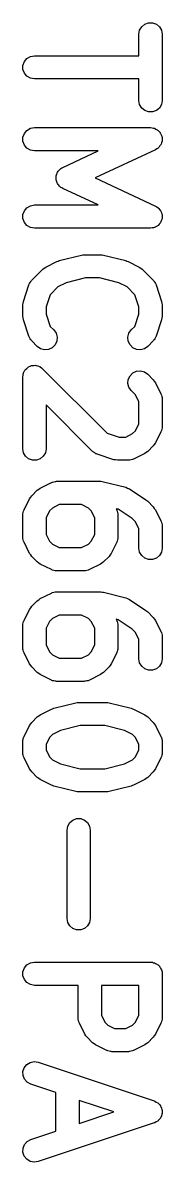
# Model space of a CAD drawing. Extents: x 1.8 to 59.1, y 1.8 to 52.6.
# Drawn here: x 50.2 to 51.4, y 28.05 to 37.87 of the extents above; entities that cross this region are included whole.
import ezdxf

# ---------------------------------------------------------------- set-up
doc = ezdxf.new("R2010")
doc.units = 0
doc.header["$MEASUREMENT"] = 0
doc.layers.add('BLACK', color=7, linetype='CONTINUOUS')

msp = doc.modelspace()

# ---------------------------------------------------------------- linework, layer by layer
at = {"layer": 'BLACK', "linetype": 'CONTINUOUS'}
for p, q in [((51.2015, 37.7717), (51.2075, 37.8059)), ((51.2075, 37.8059), (51.2249, 37.836)), ((51.2249, 37.836), (51.2515, 37.8583)), ((51.2515, 37.8583), (51.2842, 37.8702)), ((51.2842, 37.8702), (51.3189, 37.8702)), ((51.3189, 37.8702), (51.3515, 37.8583)), ((51.3515, 37.8583), (51.3781, 37.836)), ((51.3781, 37.836), (51.3955, 37.8059)), ((51.3955, 37.8059), (51.4015, 37.7717)), ((51.2015, 37.586), (51.2015, 37.7717)), ((51.4015, 37.7717), (51.4015, 37.2003)), ((50.203, 37.5034), (50.2149, 37.536)), ((50.203, 37.4686), (50.203, 37.5034)), ((50.2149, 37.536), (50.2372, 37.5626)), ((50.2372, 37.5626), (50.2673, 37.58)), ((50.2673, 37.58), (50.3015, 37.586)), ((50.3015, 37.586), (51.2015, 37.586)), ((50.2149, 37.436), (50.203, 37.4686)), ((50.2372, 37.4094), (50.2149, 37.436)), ((50.2673, 37.392), (50.2372, 37.4094)), ((50.3015, 37.386), (50.2673, 37.392)), ((51.2015, 37.386), (50.3015, 37.386)), ((51.2015, 37.2003), (51.2015, 37.386)), ((51.2075, 37.1661), (51.2015, 37.2003)), ((51.2249, 37.136), (51.2075, 37.1661)), ((51.2515, 37.1137), (51.2249, 37.136)), ((51.2842, 37.1018), (51.2515, 37.1137)), ((51.3515, 37.1137), (51.3189, 37.1018)), ((51.3781, 37.136), (51.3515, 37.1137)), ((51.3955, 37.1661), (51.3781, 37.136)), ((51.4015, 37.2003), (51.3955, 37.1661)), ((51.3189, 37.1018), (51.2842, 37.1018)), ((50.203, 36.8843), (50.2149, 36.9169)), ((50.2149, 36.9169), (50.2372, 36.9435)), ((50.2372, 36.9435), (50.2673, 36.9609)), ((50.2673, 36.9609), (50.3015, 36.9669)), ((50.3015, 36.9669), (51.3015, 36.9669)), ((51.3015, 36.9669), (51.3144, 36.9647)), ((51.3144, 36.9647), (51.3274, 36.9635)), ((51.3274, 36.9635), (51.3314, 36.9617)), ((51.3314, 36.9617), (51.3357, 36.9609)), ((51.3357, 36.9609), (51.347, 36.9544)), ((51.347, 36.9544), (51.3589, 36.9489)), ((51.3589, 36.9489), (51.362, 36.9458)), ((51.362, 36.9458), (51.3658, 36.9435)), ((51.3658, 36.9435), (51.3742, 36.9336)), ((51.3742, 36.9336), (51.3834, 36.9243)), ((51.3834, 36.9243), (51.3853, 36.9203)), ((51.3853, 36.9203), (51.3881, 36.9169)), ((51.3881, 36.9169), (51.3926, 36.9047)), ((50.203, 36.8496), (50.203, 36.8843)), ((50.2149, 36.8169), (50.203, 36.8496)), ((50.2372, 36.7903), (50.2149, 36.8169)), ((51.3881, 36.8169), (51.3797, 36.8069)), ((51.3896, 36.8211), (51.3881, 36.8169)), ((51.3922, 36.8247), (51.3896, 36.8211)), ((51.3955, 36.8373), (51.3922, 36.8247)), ((51.3926, 36.9047), (51.3981, 36.8929)), ((51.4, 36.8496), (51.3955, 36.8373)), ((51.3981, 36.8929), (51.3985, 36.8885)), ((51.3985, 36.8885), (51.4, 36.8843)), ((51.4, 36.8843), (51.4, 36.8713)), ((51.4, 36.8713), (51.4011, 36.8583)), ((51.4011, 36.8583), (51.4, 36.854)), ((51.4, 36.854), (51.4, 36.8496)), ((50.2673, 36.773), (50.2372, 36.7903)), ((50.3015, 36.7669), (50.2673, 36.773)), ((50.8508, 36.7669), (50.3015, 36.7669)), ((50.5449, 36.6242), (50.8508, 36.7669)), ((51.3438, 36.7763), (50.8237, 36.5336)), ((51.3545, 36.7838), (51.3438, 36.7763)), ((51.3658, 36.7903), (51.3545, 36.7838)), ((51.3686, 36.7937), (51.3658, 36.7903)), ((51.3723, 36.7963), (51.3686, 36.7937)), ((51.3797, 36.8069), (51.3723, 36.7963)), ((50.5378, 36.6192), (50.5449, 36.6242)), ((50.4876, 36.5423), (50.4899, 36.5508)), ((50.4884, 36.5336), (50.4876, 36.5423)), ((50.4876, 36.5249), (50.4884, 36.5336)), ((50.4899, 36.5164), (50.4876, 36.5249)), ((50.4899, 36.5508), (50.4906, 36.5595)), ((50.4906, 36.5595), (50.4943, 36.5674)), ((50.4943, 36.5674), (50.4966, 36.5758)), ((50.4966, 36.5758), (50.5016, 36.583)), ((50.5016, 36.583), (50.5053, 36.591)), ((50.5053, 36.591), (50.5115, 36.5972)), ((50.5115, 36.5972), (50.5165, 36.6043)), ((50.5165, 36.6043), (50.5237, 36.6093)), ((50.5237, 36.6093), (50.5299, 36.6155)), ((50.5299, 36.6155), (50.5378, 36.6192)), ((50.8237, 36.5336), (51.3438, 36.2909)), ((50.4906, 36.5077), (50.4899, 36.5164)), ((50.4943, 36.4998), (50.4906, 36.5077)), ((50.4966, 36.4914), (50.4943, 36.4998)), ((50.5016, 36.4842), (50.4966, 36.4914)), ((50.5053, 36.4762), (50.5016, 36.4842)), ((50.5115, 36.4701), (50.5053, 36.4762)), ((50.5165, 36.4629), (50.5115, 36.4701)), ((50.5237, 36.4579), (50.5165, 36.4629)), ((50.5299, 36.4517), (50.5237, 36.4579)), ((50.5378, 36.448), (50.5299, 36.4517)), ((50.5449, 36.443), (50.5378, 36.448)), ((50.8508, 36.3003), (50.5449, 36.443)), ((50.203, 36.2176), (50.2149, 36.2503)), ((50.2149, 36.2503), (50.2372, 36.2769)), ((50.2372, 36.2769), (50.2673, 36.2942)), ((50.2673, 36.2942), (50.3015, 36.3003)), ((50.3015, 36.3003), (50.8508, 36.3003)), ((51.3438, 36.2909), (51.3545, 36.2834)), ((51.3545, 36.2834), (51.3658, 36.2769)), ((51.3658, 36.2769), (51.3686, 36.2735)), ((51.3686, 36.2735), (51.3723, 36.271)), ((51.3723, 36.271), (51.3797, 36.2603)), ((51.3797, 36.2603), (51.3881, 36.2503)), ((51.3881, 36.2503), (51.3896, 36.2461)), ((51.3896, 36.2461), (51.3922, 36.2425)), ((51.3922, 36.2425), (51.3955, 36.2299)), ((51.3955, 36.2299), (51.4, 36.2176)), ((50.203, 36.1829), (50.203, 36.2176)), ((50.2149, 36.1503), (50.203, 36.1829)), ((50.2372, 36.1237), (50.2149, 36.1503)), ((51.3742, 36.1337), (51.3658, 36.1237)), ((51.3834, 36.1429), (51.3742, 36.1337)), ((51.3853, 36.1469), (51.3834, 36.1429)), ((51.3881, 36.1503), (51.3853, 36.1469)), ((51.3926, 36.1625), (51.3881, 36.1503)), ((51.3981, 36.1744), (51.3926, 36.1625)), ((51.3985, 36.1788), (51.3981, 36.1744)), ((51.4, 36.1829), (51.3985, 36.1788)), ((51.4, 36.2176), (51.4, 36.2132)), ((51.4, 36.2132), (51.4011, 36.209)), ((51.4011, 36.209), (51.4, 36.196)), ((51.4, 36.196), (51.4, 36.1829)), ((50.2673, 36.1063), (50.2372, 36.1237)), ((50.3015, 36.1003), (50.2673, 36.1063)), ((51.3015, 36.1003), (50.3015, 36.1003)), ((51.3144, 36.1025), (51.3015, 36.1003)), ((51.3274, 36.1037), (51.3144, 36.1025)), ((51.3314, 36.1055), (51.3274, 36.1037)), ((51.3357, 36.1063), (51.3314, 36.1055)), ((51.347, 36.1128), (51.3357, 36.1063)), ((51.3589, 36.1183), (51.347, 36.1128)), ((51.362, 36.1215), (51.3589, 36.1183)), ((51.3658, 36.1237), (51.362, 36.1215)), ((50.5154, 35.8211), (50.7058, 35.8687)), ((50.7058, 35.8687), (50.718, 35.8696)), ((50.718, 35.8696), (50.7301, 35.8717)), ((50.7301, 35.8717), (50.8729, 35.8717)), ((50.8729, 35.8717), (50.885, 35.8696)), ((50.885, 35.8696), (50.8972, 35.8687)), ((50.8972, 35.8687), (51.0877, 35.8211)), ((50.2784, 35.6519), (50.3737, 35.7472)), ((50.3737, 35.7472), (50.3868, 35.7564)), ((50.3868, 35.7564), (50.3997, 35.7659)), ((50.3997, 35.7659), (50.4949, 35.8135)), ((50.4949, 35.8135), (50.5054, 35.8166)), ((50.5054, 35.8166), (50.5154, 35.8211)), ((51.0877, 35.8211), (51.0977, 35.8166)), ((51.0977, 35.8166), (51.1081, 35.8135)), ((51.1081, 35.8135), (51.2034, 35.7659)), ((51.2034, 35.7659), (51.2162, 35.7564)), ((51.2162, 35.7564), (51.2294, 35.7472)), ((51.2294, 35.7472), (51.3246, 35.6519)), ((50.2652, 35.6331), (50.2708, 35.6434)), ((50.2708, 35.6434), (50.2751, 35.6472)), ((50.2751, 35.6472), (50.2784, 35.6519)), ((50.7424, 35.6717), (50.5745, 35.6297)), ((50.8606, 35.6717), (50.7424, 35.6717)), ((51.0285, 35.6297), (50.8606, 35.6717)), ((51.3246, 35.6519), (51.3279, 35.6472)), ((51.3279, 35.6472), (51.3322, 35.6434)), ((51.3322, 35.6434), (51.3378, 35.6331)), ((50.2067, 35.47), (50.2543, 35.6129)), ((50.2543, 35.6129), (50.257, 35.6179)), ((50.257, 35.6179), (50.2585, 35.6235)), ((50.2585, 35.6235), (50.2652, 35.6331)), ((50.5036, 35.5943), (50.4365, 35.5272)), ((50.5745, 35.6297), (50.5036, 35.5943)), ((51.0994, 35.5943), (51.0285, 35.6297)), ((51.1665, 35.5272), (51.0994, 35.5943)), ((51.3378, 35.6331), (51.3445, 35.6235)), ((51.3445, 35.6235), (51.346, 35.6179)), ((51.346, 35.6179), (51.3488, 35.6129)), ((51.3488, 35.6129), (51.3964, 35.47)), ((50.2015, 35.4384), (50.2043, 35.4542)), ((50.2043, 35.4542), (50.2067, 35.47)), ((50.4365, 35.5272), (50.4015, 35.4221)), ((51.2015, 35.4221), (51.1665, 35.5272)), ((51.3964, 35.47), (51.3987, 35.4542)), ((51.3987, 35.4542), (51.4015, 35.4384)), ((50.2015, 35.3431), (50.2015, 35.4384)), ((50.2043, 35.3273), (50.2015, 35.3431)), ((50.4015, 35.4221), (50.4015, 35.3594)), ((50.4015, 35.3594), (50.4365, 35.2543)), ((51.1665, 35.2543), (51.2015, 35.3594)), ((51.2015, 35.3594), (51.2015, 35.4221)), ((51.4015, 35.3431), (51.3987, 35.3273)), ((51.4015, 35.4384), (51.4015, 35.3431)), ((50.2067, 35.3115), (50.2043, 35.3273)), ((50.2543, 35.1687), (50.2067, 35.3115)), ((50.4365, 35.2543), (50.4675, 35.2234)), ((51.1356, 35.2234), (51.1665, 35.2543)), ((51.3964, 35.3115), (51.3488, 35.1687)), ((51.3987, 35.3273), (51.3964, 35.3115)), ((50.257, 35.1636), (50.2543, 35.1687)), ((50.2585, 35.158), (50.257, 35.1636)), ((50.2652, 35.1484), (50.2585, 35.158)), ((50.2708, 35.1381), (50.2652, 35.1484)), ((50.4675, 35.2234), (50.4874, 35.1949)), ((50.4874, 35.1949), (50.4964, 35.1614)), ((50.4964, 35.1614), (50.4933, 35.1268)), ((51.1067, 35.1614), (51.1156, 35.1949)), ((51.1097, 35.1268), (51.1067, 35.1614)), ((51.1156, 35.1949), (51.1356, 35.2234)), ((51.3378, 35.1484), (51.3322, 35.1381)), ((51.3445, 35.158), (51.3378, 35.1484)), ((51.346, 35.1636), (51.3445, 35.158)), ((51.3488, 35.1687), (51.346, 35.1636)), ((50.2751, 35.1343), (50.2708, 35.1381)), ((50.2784, 35.1296), (50.2751, 35.1343)), ((50.326, 35.0819), (50.2784, 35.1296)), ((50.3545, 35.062), (50.326, 35.0819)), ((50.388, 35.053), (50.3545, 35.062)), ((50.4226, 35.0561), (50.388, 35.053)), ((50.4541, 35.0707), (50.4226, 35.0561)), ((50.4787, 35.0953), (50.4541, 35.0707)), ((50.4933, 35.1268), (50.4787, 35.0953)), ((51.1244, 35.0953), (51.1097, 35.1268)), ((51.1489, 35.0707), (51.1244, 35.0953)), ((51.1804, 35.0561), (51.1489, 35.0707)), ((51.215, 35.053), (51.1804, 35.0561)), ((51.2485, 35.062), (51.215, 35.053)), ((51.277, 35.0819), (51.2485, 35.062)), ((51.3246, 35.1296), (51.277, 35.0819)), ((51.3279, 35.1343), (51.3246, 35.1296)), ((51.3322, 35.1381), (51.3279, 35.1343)), ((50.2068, 34.8492), (50.2075, 34.8535)), ((50.2075, 34.8535), (50.2141, 34.8648)), ((50.2141, 34.8648), (50.2196, 34.8767)), ((50.2196, 34.8767), (50.2227, 34.8798)), ((50.2227, 34.8798), (50.2249, 34.8836)), ((50.2249, 34.8836), (50.2349, 34.892)), ((50.2349, 34.892), (50.2442, 34.9012)), ((50.2442, 34.9012), (50.2481, 34.9031)), ((50.2481, 34.9031), (50.2515, 34.9059)), ((50.2515, 34.9059), (50.2638, 34.9104)), ((50.2638, 34.9104), (50.2756, 34.9159)), ((50.2756, 34.9159), (50.28, 34.9163)), ((50.28, 34.9163), (50.2842, 34.9178)), ((50.2842, 34.9178), (50.2972, 34.9178)), ((50.2972, 34.9178), (50.3102, 34.9189)), ((50.3102, 34.9189), (50.3145, 34.9178)), ((50.3145, 34.9178), (50.3189, 34.9178)), ((50.3189, 34.9178), (50.3312, 34.9133)), ((50.3312, 34.9133), (50.3438, 34.91)), ((50.3438, 34.91), (50.3474, 34.9074)), ((50.3474, 34.9074), (50.3515, 34.9059)), ((50.3515, 34.9059), (50.3615, 34.8975)), ((50.3615, 34.8975), (50.3722, 34.89)), ((50.3722, 34.89), (50.927, 34.3353)), ((51.1244, 34.8291), (51.1489, 34.8536)), ((51.1489, 34.8536), (51.1804, 34.8683)), ((51.1804, 34.8683), (51.215, 34.8713)), ((51.215, 34.8713), (51.2485, 34.8623)), ((51.2485, 34.8623), (51.277, 34.8424)), ((50.2015, 34.8193), (50.2038, 34.8322)), ((50.2015, 34.2003), (50.2015, 34.8193)), ((50.2038, 34.8322), (50.2049, 34.8452)), ((50.2049, 34.8452), (50.2068, 34.8492)), ((51.1067, 34.763), (51.1097, 34.7976)), ((51.1156, 34.7294), (51.1067, 34.763)), ((51.1097, 34.7976), (51.1244, 34.8291)), ((51.277, 34.8424), (51.3246, 34.7948)), ((51.3246, 34.7948), (51.3338, 34.7817)), ((51.3338, 34.7817), (51.3433, 34.7688)), ((51.3433, 34.7688), (51.391, 34.6736)), ((51.1356, 34.701), (51.1156, 34.7294)), ((51.1717, 34.6649), (51.1356, 34.701)), ((51.2015, 34.6052), (51.1717, 34.6649)), ((51.391, 34.6736), (51.3926, 34.668)), ((51.3926, 34.668), (51.3955, 34.6631)), ((51.3955, 34.6631), (51.3975, 34.6515)), ((50.8022, 34.1772), (50.4015, 34.5779)), ((50.4015, 34.5779), (50.4015, 34.2003)), ((51.2015, 34.4144), (51.2015, 34.6052)), ((51.3975, 34.6515), (51.4009, 34.6403)), ((51.4009, 34.6403), (51.4005, 34.6345)), ((51.4005, 34.6345), (51.4015, 34.6288)), ((51.4015, 34.6288), (51.4015, 34.3908)), ((51.1717, 34.3548), (51.2015, 34.4144)), ((51.3975, 34.3681), (51.3955, 34.3566)), ((51.4009, 34.3793), (51.3975, 34.3681)), ((51.4015, 34.3908), (51.4005, 34.3851)), ((51.4005, 34.3851), (51.4009, 34.3793)), ((50.927, 34.3353), (51.032, 34.3003)), ((51.032, 34.3003), (51.0874, 34.3003)), ((51.0874, 34.3003), (51.147, 34.3301)), ((51.147, 34.3301), (51.1717, 34.3548)), ((51.391, 34.346), (51.3433, 34.2508)), ((51.3926, 34.3516), (51.391, 34.346)), ((51.3955, 34.3566), (51.3926, 34.3516)), ((50.2075, 34.1661), (50.2015, 34.2003)), ((50.2249, 34.136), (50.2075, 34.1661)), ((50.3955, 34.1661), (50.3781, 34.136)), ((50.4015, 34.2003), (50.3955, 34.1661)), ((50.807, 34.1739), (50.8022, 34.1772)), ((50.8108, 34.1696), (50.807, 34.1739)), ((50.8211, 34.164), (50.8108, 34.1696)), ((51.2639, 34.168), (51.251, 34.1585)), ((51.277, 34.1772), (51.2639, 34.168)), ((51.3246, 34.2248), (51.277, 34.1772)), ((51.3338, 34.2379), (51.3246, 34.2248)), ((51.3433, 34.2508), (51.3338, 34.2379)), ((50.2515, 34.1137), (50.2249, 34.136)), ((50.2842, 34.1018), (50.2515, 34.1137)), ((50.3189, 34.1018), (50.2842, 34.1018)), ((50.3515, 34.1137), (50.3189, 34.1018)), ((50.3781, 34.136), (50.3515, 34.1137)), ((50.8307, 34.1573), (50.8211, 34.164)), ((50.8363, 34.1558), (50.8307, 34.1573)), ((50.8413, 34.153), (50.8363, 34.1558)), ((50.9842, 34.1054), (50.8413, 34.153)), ((51, 34.1031), (50.9842, 34.1054)), ((51.0158, 34.1003), (51, 34.1031)), ((51.111, 34.1003), (51.0158, 34.1003)), ((51.1167, 34.1013), (51.111, 34.1003)), ((51.1225, 34.1009), (51.1167, 34.1013)), ((51.1337, 34.1043), (51.1225, 34.1009)), ((51.1452, 34.1063), (51.1337, 34.1043)), ((51.1502, 34.1092), (51.1452, 34.1063)), ((51.1558, 34.1108), (51.1502, 34.1092)), ((51.251, 34.1585), (51.1558, 34.1108)), ((50.352, 33.8611), (50.4473, 33.9088)), ((50.4473, 33.9088), (50.4528, 33.9104)), ((50.4528, 33.9104), (50.4578, 33.9133)), ((50.4578, 33.9133), (50.4693, 33.9153)), ((50.4693, 33.9153), (50.4806, 33.9187)), ((50.4806, 33.9187), (50.4863, 33.9183)), ((50.4863, 33.9183), (50.492, 33.9193)), ((50.492, 33.9193), (50.8729, 33.9193)), ((50.8729, 33.9193), (50.885, 33.9172)), ((50.885, 33.9172), (50.8972, 33.9163)), ((50.8972, 33.9163), (51.0877, 33.8687)), ((50.2597, 33.7688), (50.2692, 33.7817)), ((50.2692, 33.7817), (50.2784, 33.7948)), ((50.2784, 33.7948), (50.326, 33.8424)), ((50.326, 33.8424), (50.3392, 33.8516)), ((50.3392, 33.8516), (50.352, 33.8611)), ((51.0877, 33.8687), (51.1032, 33.8618)), ((51.1032, 33.8618), (51.1189, 33.8549)), ((51.1189, 33.8549), (51.2617, 33.7597)), ((50.2121, 33.6736), (50.2597, 33.7688)), ((50.456, 33.6895), (50.4313, 33.6649)), ((50.5156, 33.7193), (50.456, 33.6895)), ((50.7065, 33.7193), (50.5156, 33.7193)), ((50.7661, 33.6895), (50.7065, 33.7193)), ((50.7908, 33.6649), (50.7661, 33.6895)), ((51.0224, 33.6789), (51.0052, 33.6832)), ((51.0052, 33.6832), (51.01, 33.6736)), ((51.1426, 33.5988), (51.0224, 33.6789)), ((51.2617, 33.7597), (51.2689, 33.7528)), ((51.2689, 33.7528), (51.277, 33.7472)), ((51.277, 33.7472), (51.3246, 33.6996)), ((51.3246, 33.6996), (51.3338, 33.6864)), ((51.3338, 33.6864), (51.3433, 33.6736)), ((50.2015, 33.6288), (50.2025, 33.6345)), ((50.2015, 33.4384), (50.2015, 33.6288)), ((50.2022, 33.6403), (50.2055, 33.6515)), ((50.2025, 33.6345), (50.2022, 33.6403)), ((50.2055, 33.6515), (50.2075, 33.6631)), ((50.2075, 33.6631), (50.2104, 33.668)), ((50.2104, 33.668), (50.2121, 33.6736)), ((50.4313, 33.6649), (50.4015, 33.6052)), ((50.4015, 33.6052), (50.4015, 33.462)), ((50.8206, 33.6052), (50.7908, 33.6649)), ((50.8206, 33.462), (50.8206, 33.6052)), ((51.01, 33.6736), (51.0117, 33.668)), ((51.0117, 33.668), (51.0145, 33.6631)), ((51.0145, 33.6631), (51.0166, 33.6515)), ((51.0166, 33.6515), (51.0199, 33.6403)), ((51.0199, 33.6403), (51.0196, 33.6345)), ((51.0196, 33.6345), (51.0206, 33.6288)), ((51.0206, 33.6288), (51.0206, 33.4384)), ((51.1717, 33.5696), (51.1426, 33.5988)), ((51.3433, 33.6736), (51.391, 33.5783)), ((51.391, 33.5783), (51.3926, 33.5728)), ((51.2015, 33.51), (51.1717, 33.5696)), ((51.2015, 33.3431), (51.2015, 33.51)), ((51.3926, 33.5728), (51.3955, 33.5678)), ((51.3955, 33.5678), (51.3975, 33.5563)), ((51.3975, 33.5563), (51.4009, 33.545)), ((51.4009, 33.545), (51.4005, 33.5393)), ((51.4005, 33.5393), (51.4015, 33.5336)), ((51.4015, 33.5336), (51.4015, 33.3431)), ((50.2025, 33.4327), (50.2015, 33.4384)), ((50.2022, 33.4269), (50.2025, 33.4327)), ((50.2055, 33.4157), (50.2022, 33.4269)), ((50.2075, 33.4042), (50.2055, 33.4157)), ((50.2104, 33.3992), (50.2075, 33.4042)), ((50.2121, 33.3937), (50.2104, 33.3992)), ((50.2597, 33.2984), (50.2121, 33.3937)), ((50.4015, 33.462), (50.4313, 33.4024)), ((50.4313, 33.4024), (50.456, 33.3777)), ((50.7661, 33.3777), (50.7908, 33.4024)), ((50.7908, 33.4024), (50.8206, 33.462)), ((51.01, 33.3937), (50.9624, 33.2984)), ((51.0117, 33.3992), (51.01, 33.3937)), ((51.0145, 33.4042), (51.0117, 33.3992)), ((51.0166, 33.4157), (51.0145, 33.4042)), ((51.0199, 33.4269), (51.0166, 33.4157)), ((51.0206, 33.4384), (51.0196, 33.4327)), ((51.0196, 33.4327), (51.0199, 33.4269)), ((50.2692, 33.2856), (50.2597, 33.2984)), ((50.2784, 33.2724), (50.2692, 33.2856)), ((50.456, 33.3777), (50.5156, 33.3479)), ((50.5156, 33.3479), (50.7065, 33.3479)), ((50.7065, 33.3479), (50.7661, 33.3777)), ((50.9528, 33.2855), (50.9437, 33.2724)), ((50.9624, 33.2984), (50.9528, 33.2855)), ((51.2075, 33.3089), (51.2015, 33.3431)), ((51.2249, 33.2789), (51.2075, 33.3089)), ((51.3955, 33.3089), (51.3781, 33.2789)), ((51.4015, 33.3431), (51.3955, 33.3089)), ((50.326, 33.2248), (50.2784, 33.2724)), ((50.3392, 33.2156), (50.326, 33.2248)), ((50.352, 33.2061), (50.3392, 33.2156)), ((50.4473, 33.1585), (50.352, 33.2061)), ((50.87, 33.2061), (50.7748, 33.1585)), ((50.8829, 33.2156), (50.87, 33.2061)), ((50.896, 33.2248), (50.8829, 33.2156)), ((50.9437, 33.2724), (50.896, 33.2248)), ((51.2515, 33.2565), (51.2249, 33.2789)), ((51.2842, 33.2447), (51.2515, 33.2565)), ((51.3189, 33.2447), (51.2842, 33.2447)), ((51.3515, 33.2565), (51.3189, 33.2447)), ((51.3781, 33.2789), (51.3515, 33.2565)), ((50.4528, 33.1568), (50.4473, 33.1585)), ((50.4578, 33.1539), (50.4528, 33.1568)), ((50.4693, 33.1519), (50.4578, 33.1539)), ((50.4806, 33.1486), (50.4693, 33.1519)), ((50.4863, 33.1489), (50.4806, 33.1486)), ((50.492, 33.1479), (50.4863, 33.1489)), ((50.7301, 33.1479), (50.492, 33.1479)), ((50.7358, 33.1489), (50.7301, 33.1479)), ((50.7415, 33.1486), (50.7358, 33.1489)), ((50.7528, 33.1519), (50.7415, 33.1486)), ((50.7643, 33.1539), (50.7528, 33.1519)), ((50.7693, 33.1568), (50.7643, 33.1539)), ((50.7748, 33.1585), (50.7693, 33.1568)), ((50.2784, 32.8424), (50.326, 32.89)), ((50.326, 32.89), (50.3392, 32.8992)), ((50.3392, 32.8992), (50.352, 32.9088)), ((50.352, 32.9088), (50.4473, 32.9564)), ((50.4473, 32.9564), (50.4528, 32.958)), ((50.4528, 32.958), (50.4578, 32.9609)), ((50.4578, 32.9609), (50.4693, 32.9629)), ((50.4693, 32.9629), (50.4806, 32.9663)), ((50.4806, 32.9663), (50.4863, 32.9659)), ((50.4863, 32.9659), (50.492, 32.9669)), ((50.492, 32.9669), (50.8729, 32.9669)), ((50.8729, 32.9669), (50.885, 32.9648)), ((50.885, 32.9648), (50.8972, 32.964)), ((50.8972, 32.964), (51.0877, 32.9163)), ((51.0877, 32.9163), (51.1032, 32.9094)), ((51.1032, 32.9094), (51.1189, 32.9025)), ((51.1189, 32.9025), (51.2617, 32.8073)), ((50.2121, 32.7212), (50.2597, 32.8164)), ((50.2597, 32.8164), (50.2692, 32.8293)), ((50.2692, 32.8293), (50.2784, 32.8424)), ((51.2617, 32.8073), (51.2689, 32.8005)), ((51.2689, 32.8005), (51.277, 32.7948)), ((51.277, 32.7948), (51.3246, 32.7472)), ((50.2022, 32.6879), (50.2055, 32.6991)), ((50.2055, 32.6991), (50.2075, 32.7107)), ((50.2075, 32.7107), (50.2104, 32.7157)), ((50.2104, 32.7157), (50.2121, 32.7212)), ((50.4313, 32.7125), (50.4015, 32.6529)), ((50.456, 32.7371), (50.4313, 32.7125)), ((50.5156, 32.7669), (50.456, 32.7371)), ((50.7065, 32.7669), (50.5156, 32.7669)), ((50.7661, 32.7371), (50.7065, 32.7669)), ((50.7908, 32.7125), (50.7661, 32.7371)), ((50.8206, 32.6529), (50.7908, 32.7125)), ((51.0224, 32.7265), (51.0052, 32.7308)), ((51.0052, 32.7308), (51.01, 32.7212)), ((51.01, 32.7212), (51.0117, 32.7157)), ((51.0117, 32.7157), (51.0145, 32.7107)), ((51.0145, 32.7107), (51.0166, 32.6991)), ((51.0166, 32.6991), (51.0199, 32.6879)), ((51.1426, 32.6464), (51.0224, 32.7265)), ((51.3246, 32.7472), (51.3338, 32.734)), ((51.3338, 32.734), (51.3433, 32.7212)), ((51.3433, 32.7212), (51.391, 32.626)), ((50.2015, 32.6765), (50.2025, 32.6821)), ((50.2015, 32.486), (50.2015, 32.6765)), ((50.2025, 32.6821), (50.2022, 32.6879)), ((50.4015, 32.6529), (50.4015, 32.5096)), ((50.8206, 32.5096), (50.8206, 32.6529)), ((51.0199, 32.6879), (51.0196, 32.6821)), ((51.0196, 32.6821), (51.0206, 32.6765)), ((51.0206, 32.6765), (51.0206, 32.486)), ((51.1717, 32.6172), (51.1426, 32.6464)), ((51.2015, 32.5576), (51.1717, 32.6172)), ((51.391, 32.626), (51.3926, 32.6204)), ((51.3926, 32.6204), (51.3955, 32.6154)), ((51.3955, 32.6154), (51.3975, 32.6039)), ((51.3975, 32.6039), (51.4009, 32.5927)), ((50.4015, 32.5096), (50.4313, 32.45)), ((50.7908, 32.45), (50.8206, 32.5096)), ((51.2015, 32.3908), (51.2015, 32.5576)), ((51.4009, 32.5927), (51.4005, 32.5869)), ((51.4005, 32.5869), (51.4015, 32.5812)), ((51.4015, 32.5812), (51.4015, 32.3908)), ((50.2025, 32.4803), (50.2015, 32.486)), ((50.2022, 32.4746), (50.2025, 32.4803)), ((50.2055, 32.4633), (50.2022, 32.4746)), ((50.2075, 32.4518), (50.2055, 32.4633)), ((50.2104, 32.4468), (50.2075, 32.4518)), ((50.2121, 32.4413), (50.2104, 32.4468)), ((50.2597, 32.346), (50.2121, 32.4413)), ((50.4313, 32.45), (50.456, 32.4253)), ((50.456, 32.4253), (50.5156, 32.3955)), ((50.7065, 32.3955), (50.7661, 32.4253)), ((50.7661, 32.4253), (50.7908, 32.45)), ((51.01, 32.4413), (50.9624, 32.346)), ((51.0117, 32.4468), (51.01, 32.4413)), ((51.0145, 32.4518), (51.0117, 32.4468)), ((51.0166, 32.4633), (51.0145, 32.4518)), ((51.0199, 32.4746), (51.0166, 32.4633)), ((51.0206, 32.486), (51.0196, 32.4803)), ((51.0196, 32.4803), (51.0199, 32.4746)), ((50.2692, 32.3332), (50.2597, 32.346)), ((50.2784, 32.32), (50.2692, 32.3332)), ((50.326, 32.2724), (50.2784, 32.32)), ((50.5156, 32.3955), (50.7065, 32.3955)), ((50.9437, 32.32), (50.896, 32.2724)), ((50.9528, 32.3332), (50.9437, 32.32)), ((50.9624, 32.346), (50.9528, 32.3332)), ((51.2075, 32.3566), (51.2015, 32.3908)), ((51.2249, 32.3265), (51.2075, 32.3566)), ((51.2515, 32.3042), (51.2249, 32.3265)), ((51.2842, 32.2923), (51.2515, 32.3042)), ((51.3515, 32.3042), (51.3189, 32.2923)), ((51.3781, 32.3265), (51.3515, 32.3042)), ((51.3955, 32.3566), (51.3781, 32.3265)), ((51.4015, 32.3908), (51.3955, 32.3566)), ((50.3392, 32.2632), (50.326, 32.2724)), ((50.352, 32.2537), (50.3392, 32.2632)), ((50.4473, 32.2061), (50.352, 32.2537)), ((50.4528, 32.2044), (50.4473, 32.2061)), ((50.4578, 32.2015), (50.4528, 32.2044)), ((50.4693, 32.1995), (50.4578, 32.2015)), ((50.7643, 32.2015), (50.7528, 32.1995)), ((50.7693, 32.2044), (50.7643, 32.2015)), ((50.7748, 32.2061), (50.7693, 32.2044)), ((50.87, 32.2537), (50.7748, 32.2061)), ((50.8829, 32.2632), (50.87, 32.2537)), ((50.896, 32.2724), (50.8829, 32.2632)), ((51.3189, 32.2923), (51.2842, 32.2923)), ((50.4806, 32.1962), (50.4693, 32.1995)), ((50.4863, 32.1965), (50.4806, 32.1962)), ((50.492, 32.1955), (50.4863, 32.1965)), ((50.7301, 32.1955), (50.492, 32.1955)), ((50.7358, 32.1965), (50.7301, 32.1955)), ((50.7415, 32.1962), (50.7358, 32.1965)), ((50.7528, 32.1995), (50.7415, 32.1962)), ((50.4677, 31.964), (50.6582, 32.0116)), ((50.6582, 32.0116), (50.6704, 32.0124)), ((50.6704, 32.0124), (50.6825, 32.0146)), ((50.6825, 32.0146), (50.9206, 32.0146)), ((50.9206, 32.0146), (50.9326, 32.0124)), ((50.9326, 32.0124), (50.9448, 32.0116)), ((50.9448, 32.0116), (51.1353, 31.964)), ((50.3392, 31.8992), (50.352, 31.9088)), ((50.352, 31.9088), (50.4473, 31.9564)), ((50.4473, 31.9564), (50.4578, 31.9595)), ((50.4578, 31.9595), (50.4677, 31.964)), ((51.1353, 31.964), (51.1453, 31.9595)), ((51.1453, 31.9595), (51.1558, 31.9564)), ((51.1558, 31.9564), (51.251, 31.9088)), ((51.251, 31.9088), (51.2639, 31.8992)), ((50.2121, 31.7212), (50.2597, 31.8164)), ((50.2597, 31.8164), (50.2692, 31.8293)), ((50.2692, 31.8293), (50.2784, 31.8424)), ((50.2784, 31.8424), (50.326, 31.89)), ((50.326, 31.89), (50.3392, 31.8992)), ((50.6948, 31.8146), (50.5269, 31.7726)), ((50.9083, 31.8146), (50.6948, 31.8146)), ((51.0761, 31.7726), (50.9083, 31.8146)), ((51.2639, 31.8992), (51.277, 31.89)), ((51.277, 31.89), (51.3246, 31.8424)), ((51.3246, 31.8424), (51.3338, 31.8293)), ((51.3338, 31.8293), (51.3433, 31.8164)), ((51.3433, 31.8164), (51.391, 31.7212)), ((50.2055, 31.6991), (50.2075, 31.7107)), ((50.2075, 31.7107), (50.2104, 31.7157)), ((50.2104, 31.7157), (50.2121, 31.7212)), ((50.4313, 31.7125), (50.4015, 31.6529)), ((50.456, 31.7371), (50.4313, 31.7125)), ((50.5269, 31.7726), (50.456, 31.7371)), ((51.147, 31.7371), (51.0761, 31.7726)), ((51.1717, 31.7125), (51.147, 31.7371)), ((51.2015, 31.6529), (51.1717, 31.7125)), ((51.391, 31.7212), (51.3926, 31.7157)), ((51.3926, 31.7157), (51.3955, 31.7107)), ((51.3955, 31.7107), (51.3975, 31.6991)), ((50.2015, 31.6765), (50.2025, 31.6821)), ((50.2015, 31.5812), (50.2015, 31.6765)), ((50.2022, 31.6879), (50.2055, 31.6991)), ((50.2025, 31.6821), (50.2022, 31.6879)), ((50.4015, 31.6529), (50.4015, 31.6048)), ((51.2015, 31.6048), (51.2015, 31.6529)), ((51.3975, 31.6991), (51.4009, 31.6879)), ((51.4009, 31.6879), (51.4005, 31.6821)), ((51.4005, 31.6821), (51.4015, 31.6765)), ((51.4015, 31.6765), (51.4015, 31.5812)), ((50.2025, 31.5756), (50.2015, 31.5812)), ((50.2022, 31.5698), (50.2025, 31.5756)), ((50.2055, 31.5586), (50.2022, 31.5698)), ((50.2075, 31.547), (50.2055, 31.5586)), ((50.2104, 31.542), (50.2075, 31.547)), ((50.2121, 31.5365), (50.2104, 31.542)), ((50.2597, 31.4413), (50.2121, 31.5365)), ((50.4015, 31.6048), (50.4313, 31.5452)), ((50.4313, 31.5452), (50.456, 31.5206)), ((50.456, 31.5206), (50.5269, 31.4851)), ((51.0761, 31.4851), (51.147, 31.5206)), ((51.147, 31.5206), (51.1717, 31.5452)), ((51.1717, 31.5452), (51.2015, 31.6048)), ((51.391, 31.5365), (51.3433, 31.4413)), ((51.3926, 31.542), (51.391, 31.5365)), ((51.3955, 31.547), (51.3926, 31.542)), ((51.3975, 31.5586), (51.3955, 31.547)), ((51.4009, 31.5698), (51.3975, 31.5586)), ((51.4015, 31.5812), (51.4005, 31.5756)), ((51.4005, 31.5756), (51.4009, 31.5698)), ((50.2692, 31.4284), (50.2597, 31.4413)), ((50.2784, 31.4153), (50.2692, 31.4284)), ((50.5269, 31.4851), (50.6948, 31.4431)), ((50.6948, 31.4431), (50.9083, 31.4431)), ((50.9083, 31.4431), (51.0761, 31.4851)), ((51.3338, 31.4284), (51.3246, 31.4153)), ((51.3433, 31.4413), (51.3338, 31.4284)), ((50.326, 31.3677), (50.2784, 31.4153)), ((50.3392, 31.3585), (50.326, 31.3677)), ((50.352, 31.3489), (50.3392, 31.3585)), ((50.4473, 31.3013), (50.352, 31.3489)), ((51.251, 31.3489), (51.1558, 31.3013)), ((51.2639, 31.3585), (51.251, 31.3489)), ((51.277, 31.3677), (51.2639, 31.3585)), ((51.3246, 31.4153), (51.277, 31.3677)), ((50.4578, 31.2982), (50.4473, 31.3013)), ((50.4677, 31.2937), (50.4578, 31.2982)), ((50.6582, 31.2461), (50.4677, 31.2937)), ((50.6704, 31.2453), (50.6582, 31.2461)), ((50.6825, 31.2431), (50.6704, 31.2453)), ((50.9206, 31.2431), (50.6825, 31.2431)), ((50.9326, 31.2453), (50.9206, 31.2431)), ((50.9448, 31.2461), (50.9326, 31.2453)), ((51.1353, 31.2937), (50.9448, 31.2461)), ((51.1453, 31.2982), (51.1353, 31.2937)), ((51.1558, 31.3013), (51.1453, 31.2982)), ((50.5825, 30.9146), (50.5885, 30.9488)), ((50.5885, 30.9488), (50.6059, 30.9788)), ((50.6059, 30.9788), (50.6325, 31.0012)), ((50.6325, 31.0012), (50.6651, 31.013)), ((50.6651, 31.013), (50.6998, 31.013)), ((50.6998, 31.013), (50.7325, 31.0012)), ((50.7325, 31.0012), (50.7591, 30.9788)), ((50.7591, 30.9788), (50.7764, 30.9488)), ((50.7764, 30.9488), (50.7825, 30.9146)), ((50.5825, 30.1527), (50.5825, 30.9146)), ((50.7825, 30.9146), (50.7825, 30.1527)), ((50.5885, 30.1185), (50.5825, 30.1527)), ((50.7825, 30.1527), (50.7764, 30.1185)), ((50.6059, 30.0884), (50.5885, 30.1185)), ((50.6325, 30.0661), (50.6059, 30.0884)), ((50.6651, 30.0542), (50.6325, 30.0661)), ((50.6998, 30.0542), (50.6651, 30.0542)), ((50.7325, 30.0661), (50.6998, 30.0542)), ((50.7591, 30.0884), (50.7325, 30.0661)), ((50.7764, 30.1185), (50.7591, 30.0884)), ((50.2149, 29.7265), (50.2372, 29.7531)), ((50.2372, 29.7531), (50.2673, 29.7704)), ((50.2673, 29.7704), (50.3015, 29.7765)), ((50.3015, 29.7765), (51.3015, 29.7765)), ((51.3015, 29.7765), (51.3101, 29.7749)), ((51.3101, 29.7749), (51.3189, 29.7749)), ((51.3189, 29.7749), (51.3271, 29.772)), ((51.3271, 29.772), (51.3357, 29.7704)), ((51.3357, 29.7704), (51.3433, 29.7661)), ((51.3433, 29.7661), (51.3515, 29.7631)), ((51.3515, 29.7631), (51.3582, 29.7574)), ((51.3582, 29.7574), (51.3658, 29.7531)), ((51.3658, 29.7531), (51.3714, 29.7464)), ((50.203, 29.6938), (50.2149, 29.7265)), ((50.203, 29.6591), (50.203, 29.6938)), ((50.2149, 29.6265), (50.203, 29.6591)), ((51.3714, 29.7464), (51.3781, 29.7407)), ((51.3781, 29.7407), (51.3825, 29.7332)), ((51.3825, 29.7332), (51.3881, 29.7265)), ((51.3881, 29.7265), (51.3911, 29.7182)), ((51.3911, 29.7182), (51.3955, 29.7107)), ((51.3955, 29.7107), (51.397, 29.7021)), ((51.397, 29.7021), (51.4, 29.6938)), ((51.4, 29.6938), (51.4, 29.6851)), ((51.4, 29.6851), (51.4015, 29.6765)), ((51.4015, 29.6765), (51.4015, 29.2955)), ((50.2372, 29.5999), (50.2149, 29.6265)), ((50.2673, 29.5825), (50.2372, 29.5999)), ((50.3015, 29.5765), (50.2673, 29.5825)), ((50.6777, 29.5765), (50.3015, 29.5765)), ((50.6777, 29.2955), (50.6777, 29.5765)), ((50.8777, 29.5765), (50.8777, 29.3191)), ((51.2015, 29.5765), (50.8777, 29.5765)), ((51.2015, 29.3191), (51.2015, 29.5765)), ((50.6787, 29.2898), (50.6777, 29.2955)), ((50.6784, 29.2841), (50.6787, 29.2898)), ((50.6817, 29.2729), (50.6784, 29.2841)), ((50.6837, 29.2613), (50.6817, 29.2729)), ((50.6866, 29.2563), (50.6837, 29.2613)), ((50.6883, 29.2508), (50.6866, 29.2563)), ((50.8777, 29.3191), (50.9075, 29.2595)), ((50.9075, 29.2595), (50.9322, 29.2348)), ((51.147, 29.2348), (51.1717, 29.2595)), ((51.1717, 29.2595), (51.2015, 29.3191)), ((51.3926, 29.2563), (51.391, 29.2508)), ((51.3955, 29.2613), (51.3926, 29.2563)), ((51.3975, 29.2729), (51.3955, 29.2613)), ((51.4009, 29.2841), (51.3975, 29.2729)), ((51.4015, 29.2955), (51.4005, 29.2898)), ((51.4005, 29.2898), (51.4009, 29.2841)), ((50.7359, 29.1556), (50.6883, 29.2508)), ((50.9322, 29.2348), (50.9918, 29.205)), ((50.9918, 29.205), (51.0874, 29.205)), ((51.0874, 29.205), (51.147, 29.2348)), ((51.391, 29.2508), (51.3433, 29.1556)), ((50.7454, 29.1427), (50.7359, 29.1556)), ((50.7546, 29.1296), (50.7454, 29.1427)), ((50.8022, 29.0819), (50.7546, 29.1296)), ((50.8154, 29.0728), (50.8022, 29.0819)), ((50.8282, 29.0632), (50.8154, 29.0728)), ((50.9235, 29.0156), (50.8282, 29.0632)), ((51.251, 29.0632), (51.1558, 29.0156)), ((51.2639, 29.0728), (51.251, 29.0632)), ((51.277, 29.0819), (51.2639, 29.0728)), ((51.3246, 29.1296), (51.277, 29.0819)), ((51.3338, 29.1427), (51.3246, 29.1296)), ((51.3433, 29.1556), (51.3338, 29.1427)), ((50.929, 29.014), (50.9235, 29.0156)), ((50.934, 29.0111), (50.929, 29.014)), ((50.9455, 29.009), (50.934, 29.0111)), ((50.9568, 29.0057), (50.9455, 29.009)), ((50.9625, 29.006), (50.9568, 29.0057)), ((50.9682, 29.005), (50.9625, 29.006)), ((51.111, 29.005), (50.9682, 29.005)), ((51.1167, 29.006), (51.111, 29.005)), ((51.1225, 29.0057), (51.1167, 29.006)), ((51.1337, 29.009), (51.1225, 29.0057)), ((51.1452, 29.0111), (51.1337, 29.009)), ((51.1502, 29.014), (51.1452, 29.0111)), ((51.1558, 29.0156), (51.1502, 29.014)), ((50.2026, 28.834), (50.2136, 28.8669)), ((50.2136, 28.8669), (50.2352, 28.8941)), ((50.2352, 28.8941), (50.2648, 28.9123)), ((50.2648, 28.9123), (50.2988, 28.9193)), ((50.2988, 28.9193), (50.3331, 28.9142)), ((50.3331, 28.9142), (51.3331, 28.5809)), ((50.2035, 28.7993), (50.2026, 28.834)), ((50.2163, 28.767), (50.2035, 28.7993)), ((50.2394, 28.741), (50.2163, 28.767)), ((50.2699, 28.7245), (50.2394, 28.741)), ((50.4872, 28.652), (50.2699, 28.7245)), ((50.4872, 28.32), (50.4872, 28.652)), ((50.9853, 28.486), (50.6872, 28.5853)), ((50.6872, 28.5853), (50.6872, 28.3866)), ((51.3331, 28.5809), (51.3356, 28.5795)), ((51.3356, 28.5795), (51.3383, 28.579)), ((51.3383, 28.579), (51.3508, 28.5713)), ((51.3508, 28.5713), (51.3637, 28.5643)), ((50.6872, 28.3866), (50.9853, 28.486)), ((51.3637, 28.5643), (51.3655, 28.5623)), ((51.3655, 28.5623), (51.3679, 28.5608)), ((51.3679, 28.5608), (51.377, 28.5493)), ((51.377, 28.5493), (51.3867, 28.5383)), ((51.3867, 28.5383), (51.3877, 28.5358)), ((51.3877, 28.5358), (51.3895, 28.5336)), ((51.3895, 28.5336), (51.3941, 28.5197)), ((51.3941, 28.5197), (51.3995, 28.506)), ((51.3995, 28.506), (51.3996, 28.5033)), ((51.3996, 28.5033), (51.4004, 28.5007)), ((51.4004, 28.4713), (51.3996, 28.4687)), ((51.4004, 28.5007), (51.4, 28.486)), ((51.4, 28.486), (51.4004, 28.4713)), ((51.3331, 28.3911), (50.3331, 28.0578)), ((51.3356, 28.3924), (51.3331, 28.3911)), ((51.3383, 28.393), (51.3356, 28.3924)), ((51.3508, 28.4007), (51.3383, 28.393)), ((51.3637, 28.4077), (51.3508, 28.4007)), ((51.3655, 28.4097), (51.3637, 28.4077)), ((51.3679, 28.4112), (51.3655, 28.4097)), ((51.377, 28.4227), (51.3679, 28.4112)), ((51.3867, 28.4336), (51.377, 28.4227)), ((51.3877, 28.4362), (51.3867, 28.4336)), ((51.3895, 28.4384), (51.3877, 28.4362)), ((51.3941, 28.4523), (51.3895, 28.4384)), ((51.3995, 28.4659), (51.3941, 28.4523)), ((51.3996, 28.4687), (51.3995, 28.4659)), ((50.2699, 28.2475), (50.4872, 28.32)), ((50.2035, 28.1727), (50.2163, 28.205)), ((50.2163, 28.205), (50.2394, 28.231)), ((50.2394, 28.231), (50.2699, 28.2475)), ((50.2026, 28.138), (50.2035, 28.1727)), ((50.2136, 28.105), (50.2026, 28.138)), ((50.2352, 28.0778), (50.2136, 28.105)), ((50.2648, 28.0597), (50.2352, 28.0778)), ((50.2988, 28.0527), (50.2648, 28.0597)), ((50.3331, 28.0578), (50.2988, 28.0527))]:
    msp.add_line(p, q, dxfattribs=at)

doc.saveas('drawing.dxf')
